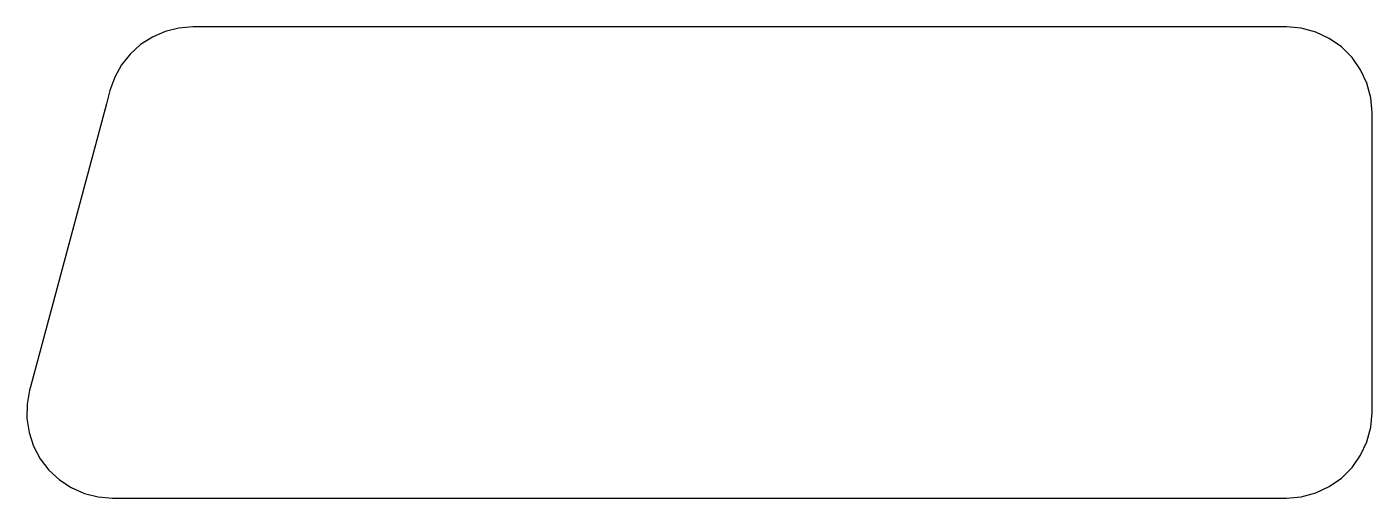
# Model space of a CAD drawing. Extents: x -23.3 to 23.8, y -8.2 to 8.2.
import ezdxf

# ---------------------------------------------------------------- set-up
doc = ezdxf.new("R2010")
doc.units = 0
doc.layers.get('0').update_dxf_attribs({"linetype": 'CONTINUOUS'})

msp = doc.modelspace()

# ---------------------------------------------------------------- linework, layer by layer
msp.add_lwpolyline([(21.3209, -8.20442), (21.8261, -8.06908), (22.3, -7.84808), (22.7284, -7.54813), (23.0981, -7.17836), (23.3981, -6.75), (23.6191, -6.27606), (23.7544, -5.77094), (23.8, -5.25), (23.8, 5.25), (23.7544, 5.77094), (23.6191, 6.27606), (23.3981, 6.75), (23.0981, 7.17836), (22.7284, 7.54813), (22.3, 7.84808), (21.8261, 8.06908), (21.3209, 8.20442), (20.8, 8.25), (-17.4865, 8.25), (-17.9752, 8.20993), (-18.4509, 8.09079), (-18.9007, 7.89576), (-19.3128, 7.63006), (-19.6761, 7.30078), (-19.9809, 6.91671), (-20.2191, 6.48812), (-20.3843, 6.02646), (-20.5111, 5.55331), (-22.7129, -2.66408), (-23.1644, -4.34886), (-23.1978, -4.47354), (-23.2864, -4.96483), (-23.2924, -5.46402), (-23.2154, -5.95728), (-23.0578, -6.43095), (-22.8238, -6.87192), (-22.5199, -7.26798), (-22.1545, -7.60816), (-21.7377, -7.88304), (-21.2812, -8.085), (-20.7975, -8.20846), (-20.3, -8.25), (20.8, -8.25)], close=True)

doc.saveas('drawing.dxf')
